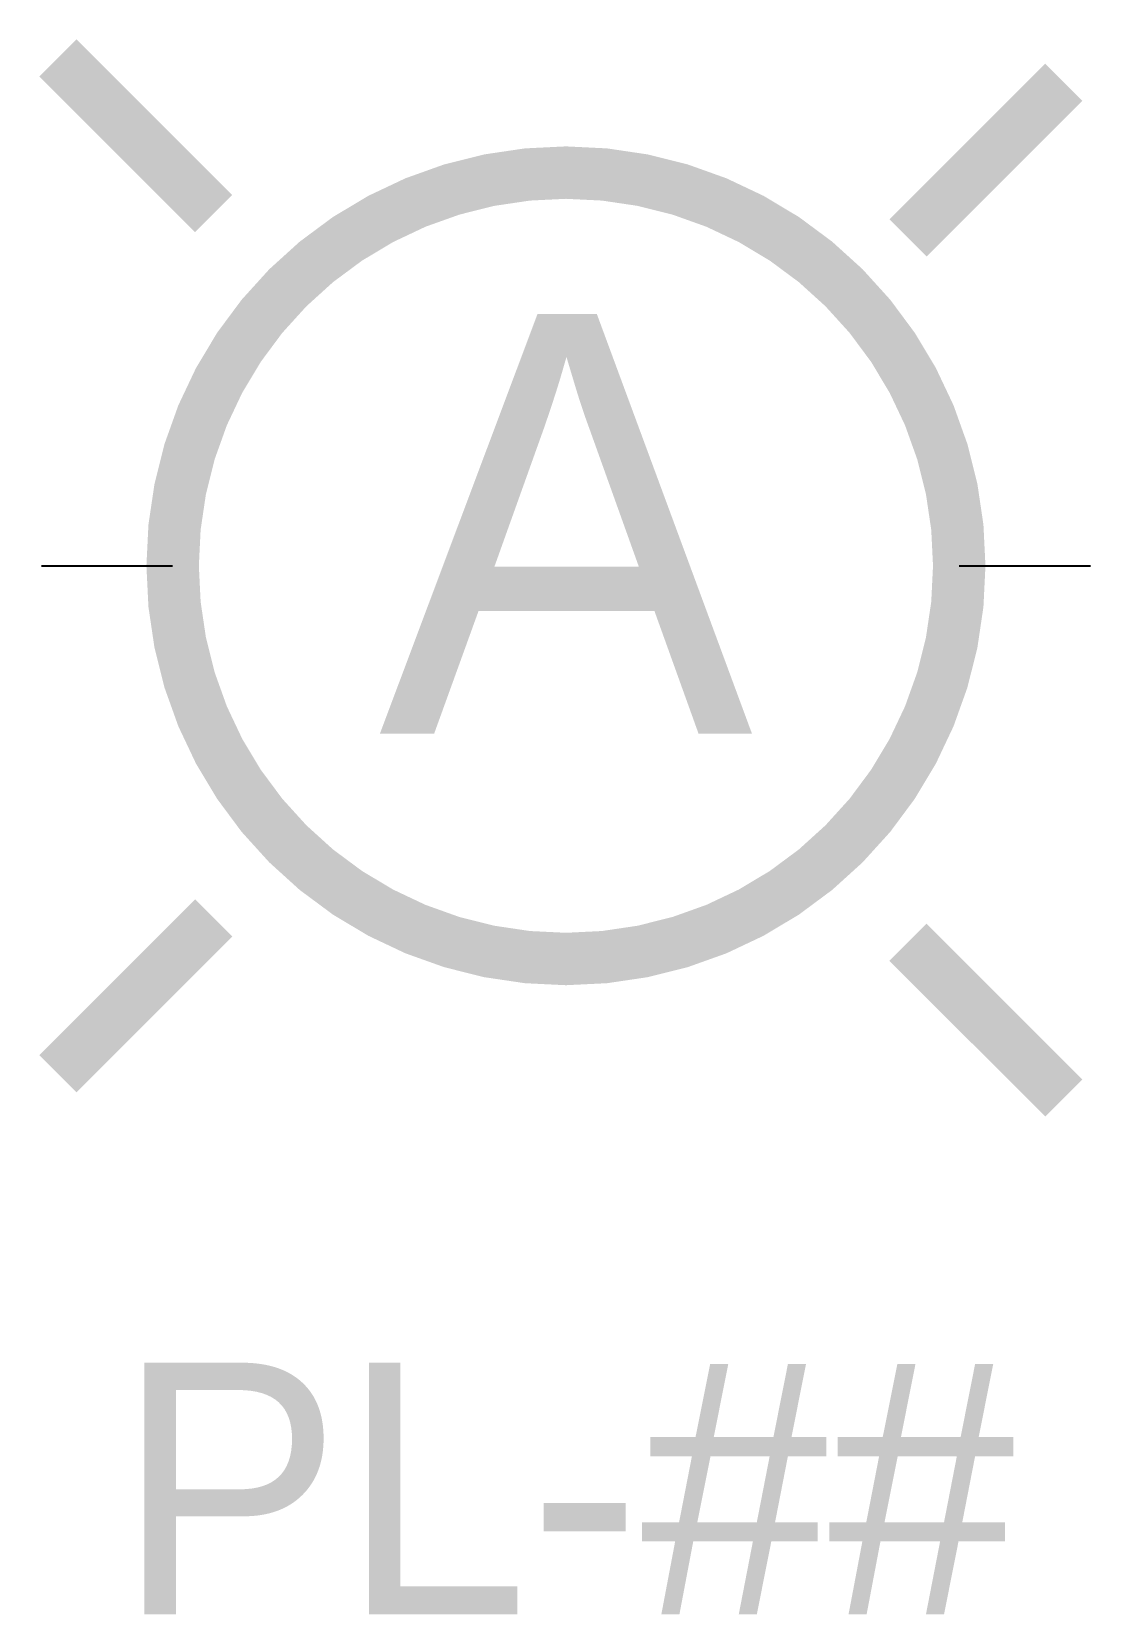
# Model space of a CAD drawing. Extents: x -0.255 to 0.25, y -0.5 to 0.255.
import ezdxf
from ezdxf.enums import TextEntityAlignment as Align

# ---------------------------------------------------------------- set-up
doc = ezdxf.new("R2010")
doc.units = 0
doc.header["$MEASUREMENT"] = 0
doc.layers.get('0').update_dxf_attribs({"color": 2, "linetype": 'CONTINUOUS'})
doc.layers.add('TEXT', color=7, linetype='CONTINUOUS')
doc.styles.get("Standard").update_dxf_attribs({"font": 'txt', "height": 0.2})

msp = doc.modelspace()

# ---------------------------------------------------------------- linework, layer by layer
for p, q in [((-0.25, 0), (-0.1875, 0)), ((0.1875, 0), (0.25, 0))]:
    msp.add_line(p, q)
at = {"color": 5, "const_width": 0.025}
for points in [[(-0.16794, 0.16794), (-0.24221, 0.24221)], [(0.16308, 0.15635), (0.23735, 0.23062)], [(-0.24221, -0.24221), (-0.16794, -0.16794)], [(0.23735, -0.2538), (0.16308, -0.17953)]]:
    msp.add_lwpolyline(points, dxfattribs=at)
msp.add_lwpolyline([(-0.1875, 0, 1), (0.1875, 0, 1)], format="xyb", close=True, dxfattribs=at)

# ---------------------------------------------------------------- texts
at = {"layer": 'TEXT'}
for s, height, p in [('A', 0.2, (0, -0.08)), ('PL-##', 0.12, (0, -0.5))]:
    msp.add_text(s, height=height, dxfattribs=at).set_placement(p, align=Align.CENTER)

doc.saveas('drawing.dxf')
